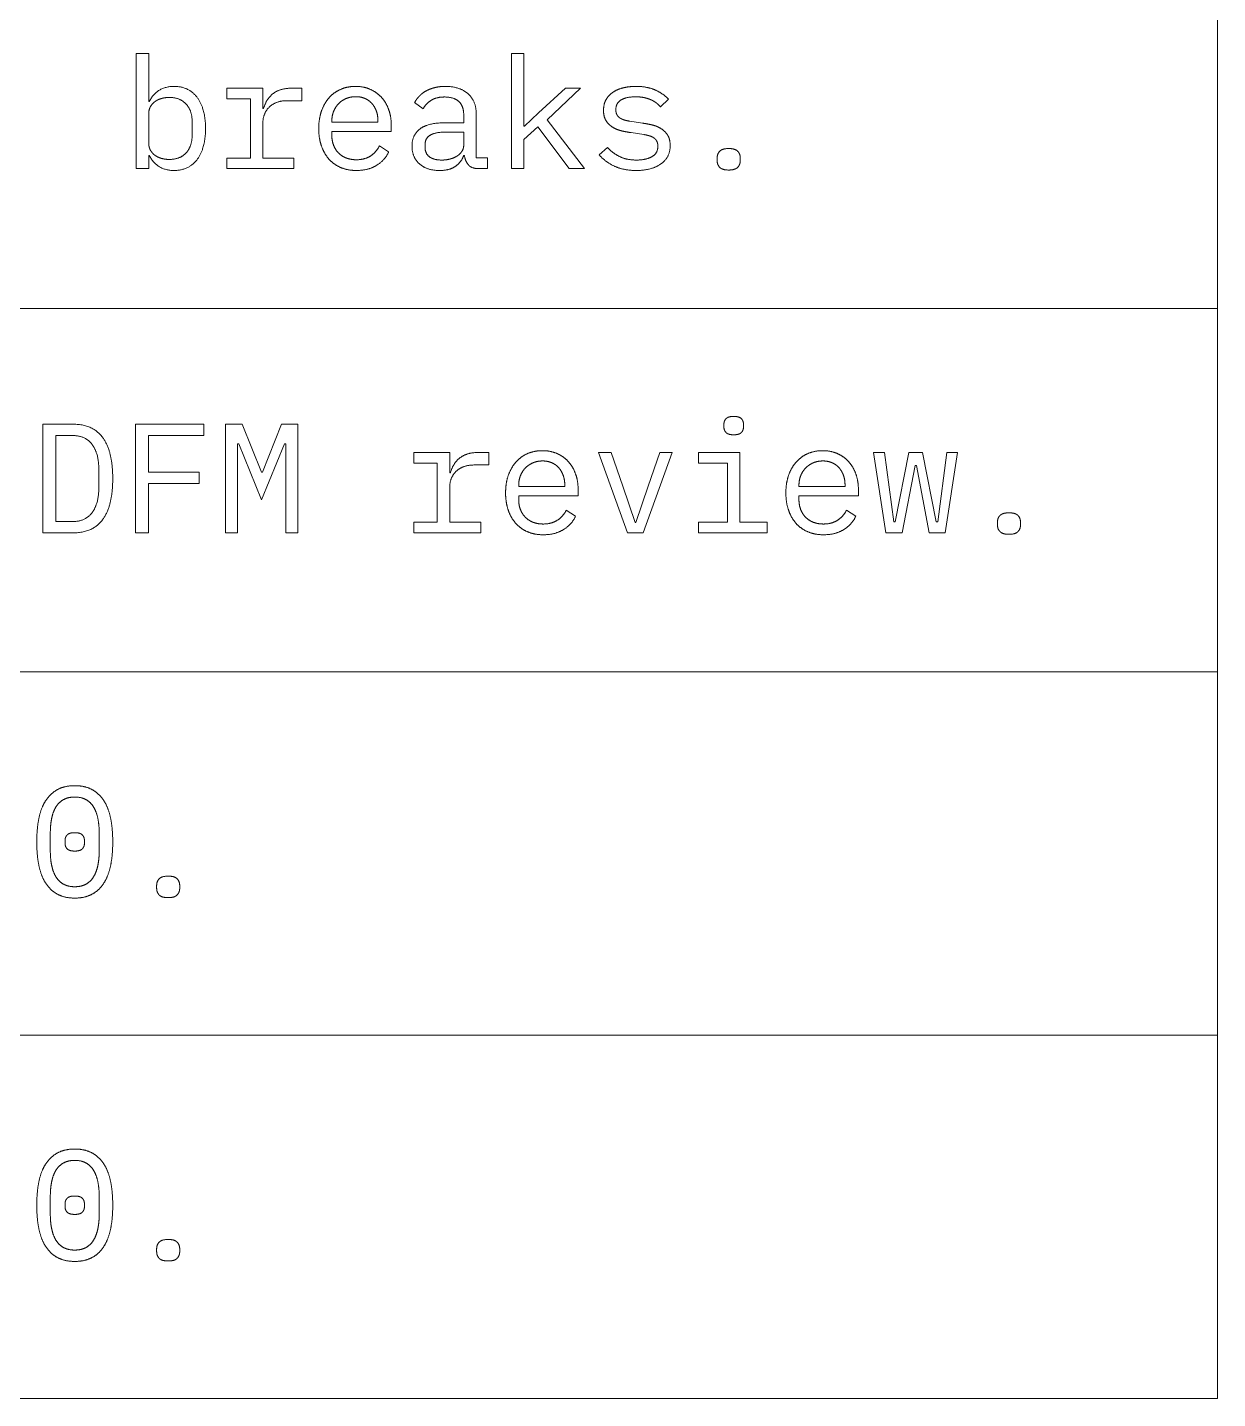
# Model space of a CAD drawing. Header units: millimetres. Extents: x 22 to 584, y 11 to 410.
# Drawn here: x 561.07 to 584, y 305 to 331.42 of the extents above; entities that cross this region are included whole.
import ezdxf

# ---------------------------------------------------------------- set-up
doc = ezdxf.new("R2010")
doc.units = ezdxf.units.MM
doc.layers.add('dims', color=7, linetype='Continuous', lineweight=5)

msp = doc.modelspace()

# ---------------------------------------------------------------- linework, layer by layer
at = {"layer": 'dims'}
for p, q in [((584, 305), (584, 410)), ((563.166, 330.916), (563.166, 328.696)), ((563.406, 330.916), (563.166, 330.916)), ((563.406, 329.992), (563.406, 330.916)), ((570.396, 330.916), (570.396, 328.696)), ((570.636, 330.916), (570.396, 330.916)), ((570.636, 329.515), (570.636, 330.916)), ((564.912, 330.244), (564.912, 330.04)), ((565.605, 330.244), (564.912, 330.244)), ((565.605, 329.854), (565.605, 330.244)), ((566.358, 330.244), (566.142, 330.244)), ((566.358, 330.004), (566.358, 330.244)), ((571.434, 330.244), (570.918, 329.77)), ((571.086, 329.638), (571.728, 330.244)), ((571.728, 330.244), (571.434, 330.244)), ((563.418, 329.992), (563.406, 329.992)), ((564.912, 330.04), (565.365, 330.04)), ((565.365, 330.04), (565.365, 328.9)), ((566.067, 330.004), (566.358, 330.004)), ((568.53, 329.968), (568.692, 329.848)), ((573.267, 329.884), (573.423, 330.031)), ((563.406, 329.191), (563.406, 329.749)), ((565.62, 329.854), (565.605, 329.854)), ((569.475, 329.734), (569.475, 329.581)), ((569.715, 328.906), (569.715, 329.758)), ((570.918, 329.77), (570.648, 329.515)), ((564.243, 329.602), (564.243, 329.338)), ((565.605, 328.9), (565.605, 329.569)), ((566.934, 329.59), (566.934, 329.611)), ((567.822, 329.59), (566.934, 329.59)), ((567.822, 329.623), (567.822, 329.59)), ((568.08, 329.41), (568.08, 329.524)), ((569.475, 329.581), (569.145, 329.581)), ((570.648, 329.515), (570.636, 329.515)), ((570.636, 329.257), (570.903, 329.5)), ((570.903, 329.5), (571.506, 328.696)), ((571.803, 328.696), (571.086, 329.638)), ((572.922, 329.572), (572.679, 329.608)), ((566.934, 329.41), (568.08, 329.41)), ((566.934, 329.338), (566.934, 329.41)), ((568.731, 329.104), (568.731, 329.167)), ((569.145, 329.401), (569.475, 329.401)), ((569.475, 329.401), (569.475, 329.146)), ((570.636, 328.696), (570.636, 329.257)), ((572.7, 329.389), (572.943, 329.353)), ((563.406, 328.948), (563.418, 328.948)), ((563.406, 328.696), (563.406, 328.948)), ((564.912, 328.9), (564.912, 328.696)), ((565.365, 328.9), (564.912, 328.9)), ((566.205, 328.9), (565.605, 328.9)), ((566.205, 328.696), (566.205, 328.9)), ((568.029, 329.017), (567.852, 329.137)), ((569.475, 328.948), (569.49, 328.948)), ((569.931, 328.906), (569.715, 328.906)), ((569.931, 328.696), (569.931, 328.906)), ((572.244, 329.104), (572.082, 328.963)), ((574.359, 328.903), (574.359, 328.849)), ((574.803, 328.849), (574.803, 328.903)), ((563.166, 328.696), (563.406, 328.696)), ((564.912, 328.696), (566.205, 328.696)), ((569.766, 328.696), (569.931, 328.696)), ((570.396, 328.696), (570.636, 328.696)), ((571.506, 328.696), (571.803, 328.696)), ((436.843, 326), (584, 326)), ((561.366, 323.772), (561.366, 321.678)), ((561.951, 323.772), (561.366, 323.772)), ((563.151, 323.772), (563.151, 321.678)), ((564.471, 323.772), (563.151, 323.772)), ((564.471, 323.553), (564.471, 323.772)), ((564.885, 323.772), (564.885, 321.678)), ((565.209, 323.772), (564.885, 323.772)), ((565.578, 322.848), (565.209, 323.772)), ((565.965, 323.772), (565.596, 322.848)), ((566.277, 323.772), (565.965, 323.772)), ((566.277, 321.678), (566.277, 323.772)), ((574.488, 323.769), (574.488, 323.721)), ((574.866, 323.721), (574.866, 323.769)), ((561.618, 323.553), (561.939, 323.553)), ((561.618, 321.897), (561.618, 323.553)), ((563.403, 323.553), (564.471, 323.553)), ((563.403, 322.848), (563.403, 323.553)), ((565.116, 323.391), (565.14, 323.391)), ((565.116, 322.728), (565.116, 323.391)), ((565.14, 323.391), (565.581, 322.314)), ((565.581, 322.314), (566.022, 323.391)), ((566.022, 323.391), (566.046, 323.391)), ((566.046, 323.391), (566.046, 322.728)), ((568.512, 323.226), (568.512, 323.022)), ((569.205, 323.226), (568.512, 323.226)), ((569.205, 322.836), (569.205, 323.226)), ((569.958, 323.226), (569.742, 323.226)), ((569.958, 322.986), (569.958, 323.226)), ((572.073, 323.226), (572.628, 321.678)), ((572.316, 323.226), (572.073, 323.226)), ((572.538, 322.578), (572.316, 323.226)), ((572.934, 321.678), (573.489, 323.226)), ((573.252, 323.226), (573.03, 322.578)), ((573.489, 323.226), (573.252, 323.226)), ((573.999, 323.226), (573.999, 323.022)), ((574.797, 323.226), (573.999, 323.226)), ((574.797, 321.882), (574.797, 323.226)), ((577.371, 323.226), (577.608, 321.678)), ((577.584, 323.226), (577.371, 323.226)), ((577.761, 321.888), (577.584, 323.226)), ((578.052, 323.226), (577.788, 321.888)), ((578.316, 323.226), (578.052, 323.226)), ((578.58, 321.888), (578.316, 323.226)), ((578.784, 323.226), (578.607, 321.888)), ((578.754, 321.678), (578.991, 323.226)), ((578.991, 323.226), (578.784, 323.226)), ((562.446, 322.887), (562.446, 322.563)), ((564.381, 322.848), (563.403, 322.848)), ((564.381, 322.629), (564.381, 322.848)), ((565.596, 322.848), (565.578, 322.848)), ((568.512, 323.022), (568.965, 323.022)), ((568.965, 323.022), (568.965, 321.882)), ((569.22, 322.836), (569.205, 322.836)), ((569.667, 322.986), (569.958, 322.986)), ((573.999, 323.022), (574.557, 323.022)), ((574.557, 323.022), (574.557, 321.882)), ((577.92, 321.678), (578.172, 322.974)), ((578.172, 322.974), (578.196, 322.974)), ((578.196, 322.974), (578.442, 321.678)), ((563.403, 322.629), (564.381, 322.629)), ((563.403, 321.678), (563.403, 322.629)), ((565.116, 321.678), (565.116, 322.728)), ((566.046, 322.728), (566.046, 321.678)), ((569.205, 321.882), (569.205, 322.551)), ((570.534, 322.572), (570.534, 322.593)), ((571.422, 322.572), (570.534, 322.572)), ((571.422, 322.605), (571.422, 322.572)), ((572.778, 321.879), (572.538, 322.578)), ((573.03, 322.578), (572.79, 321.879)), ((575.934, 322.572), (575.934, 322.593)), ((576.822, 322.572), (575.934, 322.572)), ((576.822, 322.605), (576.822, 322.572)), ((570.534, 322.392), (571.68, 322.392)), ((570.534, 322.32), (570.534, 322.392)), ((571.68, 322.392), (571.68, 322.506)), ((575.934, 322.392), (577.08, 322.392)), ((575.934, 322.32), (575.934, 322.392)), ((577.08, 322.392), (577.08, 322.506)), ((571.629, 321.999), (571.452, 322.119)), ((577.029, 321.999), (576.852, 322.119)), ((561.939, 321.897), (561.618, 321.897)), ((568.512, 321.882), (568.512, 321.678)), ((568.965, 321.882), (568.512, 321.882)), ((569.805, 321.882), (569.205, 321.882)), ((569.805, 321.678), (569.805, 321.882)), ((572.79, 321.879), (572.778, 321.879)), ((573.999, 321.882), (573.999, 321.678)), ((574.557, 321.882), (573.999, 321.882)), ((575.319, 321.882), (574.797, 321.882)), ((575.319, 321.678), (575.319, 321.882)), ((577.788, 321.888), (577.761, 321.888)), ((578.607, 321.888), (578.58, 321.888)), ((579.759, 321.885), (579.759, 321.831)), ((580.203, 321.831), (580.203, 321.885)), ((561.366, 321.678), (561.951, 321.678)), ((563.151, 321.678), (563.403, 321.678)), ((564.885, 321.678), (565.116, 321.678)), ((566.046, 321.678), (566.277, 321.678)), ((568.512, 321.678), (569.805, 321.678)), ((572.628, 321.678), (572.934, 321.678)), ((573.999, 321.678), (575.319, 321.678)), ((577.608, 321.678), (577.92, 321.678)), ((578.442, 321.678), (578.754, 321.678)), ((436.843, 319), (584, 319)), ((561.51, 315.554), (561.51, 315.896)), ((561.795, 315.758), (561.795, 315.692)), ((562.167, 315.692), (562.167, 315.758)), ((562.452, 315.896), (562.452, 315.554)), ((563.559, 314.885), (563.559, 314.831)), ((564.003, 314.831), (564.003, 314.885)), ((436.843, 312), (584, 312)), ((561.51, 308.554), (561.51, 308.896)), ((562.452, 308.896), (562.452, 308.554)), ((561.795, 308.758), (561.795, 308.692)), ((562.167, 308.692), (562.167, 308.758)), ((563.559, 307.885), (563.559, 307.831)), ((564.003, 307.831), (564.003, 307.885)), ((436.843, 305), (584, 305))]:
    msp.add_line(p, q, dxfattribs=at)
for points in [[(563.418, 329.992), (563.568, 330.28), (563.895, 330.28)], [(563.895, 330.28), (564.18, 330.28), (564.34, 330.067)], [(565.801, 330.14), (565.935, 330.244), (566.142, 330.244)], [(566.88, 330.059), (566.973, 330.166), (567.103, 330.223)], [(567.103, 330.223), (567.234, 330.28), (567.393, 330.28)], [(567.393, 330.28), (567.549, 330.28), (567.676, 330.223)], [(567.676, 330.223), (567.804, 330.166), (567.894, 330.065)], [(568.737, 330.185), (568.812, 330.229), (568.908, 330.254)], [(568.908, 330.254), (569.004, 330.28), (569.121, 330.28)], [(569.121, 330.28), (569.394, 330.28), (569.554, 330.142)], [(572.346, 330.164), (572.43, 330.223), (572.544, 330.251)], [(572.544, 330.251), (572.658, 330.28), (572.793, 330.28)], [(572.793, 330.28), (573.003, 330.28), (573.157, 330.214)], [(573.157, 330.214), (573.312, 330.148), (573.423, 330.031)], [(563.523, 329.984), (563.469, 329.944), (563.437, 329.885)], [(563.649, 330.046), (563.577, 330.025), (563.523, 329.984)], [(563.802, 330.067), (563.721, 330.067), (563.649, 330.046)], [(564.127, 329.939), (564.012, 330.067), (563.802, 330.067)], [(564.243, 329.602), (564.243, 329.812), (564.127, 329.939)], [(564.34, 330.067), (564.501, 329.854), (564.501, 329.47)], [(565.62, 329.854), (565.668, 330.037), (565.801, 330.14)], [(566.067, 330.004), (565.86, 330.004), (565.732, 329.884)], [(566.734, 329.803), (566.787, 329.953), (566.88, 330.059)], [(567.064, 329.947), (567.003, 329.884), (566.968, 329.798)], [(567.21, 330.046), (567.126, 330.01), (567.064, 329.947)], [(567.393, 330.082), (567.294, 330.082), (567.21, 330.046)], [(567.568, 330.049), (567.489, 330.082), (567.393, 330.082)], [(567.703, 329.954), (567.648, 330.016), (567.568, 330.049)], [(567.79, 329.809), (567.759, 329.893), (567.703, 329.954)], [(567.894, 330.065), (567.984, 329.965), (568.032, 329.827)], [(568.53, 329.968), (568.56, 330.028), (568.611, 330.085)], [(568.611, 330.085), (568.662, 330.142), (568.737, 330.185)], [(568.851, 330.014), (568.752, 329.953), (568.692, 329.848)], [(569.106, 330.076), (568.95, 330.076), (568.851, 330.014)], [(569.379, 329.99), (569.283, 330.076), (569.106, 330.076)], [(569.475, 329.734), (569.475, 329.905), (569.379, 329.99)], [(569.554, 330.142), (569.715, 330.004), (569.715, 329.758)], [(572.169, 329.818), (572.169, 329.935), (572.215, 330.02)], [(572.215, 330.02), (572.262, 330.106), (572.346, 330.164)], [(572.503, 330.016), (572.406, 329.953), (572.406, 329.833)], [(572.784, 330.079), (572.601, 330.079), (572.503, 330.016)], [(572.964, 330.061), (572.886, 330.079), (572.784, 330.079)], [(573.1, 330.014), (573.042, 330.043), (572.964, 330.061)], [(573.199, 329.951), (573.159, 329.986), (573.1, 330.014)], [(573.267, 329.884), (573.24, 329.917), (573.199, 329.951)], [(563.437, 329.885), (563.406, 329.827), (563.406, 329.749)], [(565.732, 329.884), (565.605, 329.764), (565.605, 329.569)], [(566.682, 329.467), (566.682, 329.653), (566.734, 329.803)], [(566.968, 329.798), (566.934, 329.713), (566.934, 329.611)], [(567.822, 329.623), (567.822, 329.725), (567.79, 329.809)], [(568.032, 329.827), (568.08, 329.689), (568.08, 329.524)], [(572.221, 329.614), (572.169, 329.692), (572.169, 329.818)], [(572.406, 329.833), (572.406, 329.773), (572.428, 329.732)], [(572.428, 329.732), (572.451, 329.692), (572.49, 329.668)], [(564.501, 329.47), (564.501, 329.086), (564.34, 328.873)], [(566.733, 329.135), (566.682, 329.284), (566.682, 329.467)], [(568.479, 329.131), (568.479, 329.347), (568.636, 329.464)], [(568.636, 329.464), (568.794, 329.581), (569.145, 329.581)], [(572.352, 329.489), (572.274, 329.536), (572.221, 329.614)], [(572.524, 329.422), (572.43, 329.443), (572.352, 329.489)], [(572.49, 329.668), (572.529, 329.644), (572.578, 329.63)], [(572.7, 329.389), (572.619, 329.401), (572.524, 329.422)], [(572.578, 329.63), (572.628, 329.617), (572.679, 329.608)], [(572.922, 329.572), (573.006, 329.56), (573.099, 329.539)], [(573.099, 329.539), (573.192, 329.518), (573.27, 329.471)], [(573.27, 329.471), (573.348, 329.425), (573.4, 329.347)], [(563.406, 329.191), (563.406, 329.113), (563.437, 329.054)], [(564.127, 329), (564.243, 329.128), (564.243, 329.338)], [(566.934, 329.338), (566.934, 329.236), (566.967, 329.149)], [(566.967, 329.149), (567, 329.062), (567.061, 328.999)], [(568.83, 329.341), (568.731, 329.281), (568.731, 329.167)], [(569.145, 329.401), (568.929, 329.401), (568.83, 329.341)], [(569.443, 329.033), (569.475, 329.086), (569.475, 329.146)], [(573.045, 329.33), (572.997, 329.344), (572.943, 329.353)], [(573.132, 329.293), (573.093, 329.317), (573.045, 329.33)], [(573.193, 329.228), (573.171, 329.269), (573.132, 329.293)], [(573.216, 329.128), (573.216, 329.188), (573.193, 329.228)], [(573.4, 329.347), (573.453, 329.269), (573.453, 329.143)], [(563.895, 328.66), (563.568, 328.66), (563.418, 328.948)], [(563.437, 329.054), (563.469, 328.996), (563.523, 328.955)], [(563.523, 328.955), (563.577, 328.915), (563.649, 328.894)], [(563.649, 328.894), (563.721, 328.873), (563.802, 328.873)], [(563.802, 328.873), (564.012, 328.873), (564.127, 329)], [(566.878, 328.88), (566.784, 328.987), (566.733, 329.135)], [(567.061, 328.999), (567.123, 328.936), (567.211, 328.901)], [(567.211, 328.901), (567.3, 328.867), (567.408, 328.867)], [(567.408, 328.867), (567.564, 328.867), (567.678, 328.939)], [(567.678, 328.939), (567.792, 329.011), (567.852, 329.137)], [(568.029, 329.017), (567.96, 328.861), (567.799, 328.76)], [(568.623, 328.786), (568.479, 328.912), (568.479, 329.131)], [(568.731, 329.104), (568.731, 328.984), (568.816, 328.922)], [(568.816, 328.922), (568.902, 328.861), (569.052, 328.861)], [(569.052, 328.861), (569.145, 328.861), (569.221, 328.883)], [(569.221, 328.883), (569.298, 328.906), (569.355, 328.943)], [(569.475, 328.948), (569.424, 328.813), (569.311, 328.736)], [(569.355, 328.943), (569.412, 328.981), (569.443, 329.033)], [(569.565, 328.768), (569.505, 328.84), (569.49, 328.948)], [(572.38, 328.743), (572.205, 328.825), (572.082, 328.963)], [(572.244, 329.104), (572.355, 328.987), (572.487, 328.924)], [(572.487, 328.924), (572.619, 328.861), (572.805, 328.861)], [(572.805, 328.861), (572.985, 328.861), (573.1, 328.925)], [(573.1, 328.925), (573.216, 328.99), (573.216, 329.128)], [(573.453, 329.143), (573.453, 328.912), (573.274, 328.786)], [(574.359, 328.903), (574.359, 328.981), (574.408, 329.032)], [(574.408, 329.032), (574.458, 329.083), (574.581, 329.083)], [(574.581, 329.083), (574.704, 329.083), (574.753, 329.032)], [(574.753, 329.032), (574.803, 328.981), (574.803, 328.903)], [(564.34, 328.873), (564.18, 328.66), (563.895, 328.66)], [(567.106, 328.717), (566.973, 328.774), (566.878, 328.88)], [(567.408, 328.66), (567.24, 328.66), (567.106, 328.717)], [(567.799, 328.76), (567.639, 328.66), (567.408, 328.66)], [(569.01, 328.66), (568.767, 328.66), (568.623, 328.786)], [(569.311, 328.736), (569.199, 328.66), (569.01, 328.66)], [(569.766, 328.696), (569.625, 328.696), (569.565, 328.768)], [(572.799, 328.66), (572.556, 328.66), (572.38, 328.743)], [(573.274, 328.786), (573.096, 328.66), (572.799, 328.66)], [(574.408, 328.72), (574.359, 328.771), (574.359, 328.849)], [(574.581, 328.669), (574.458, 328.669), (574.408, 328.72)], [(574.753, 328.72), (574.704, 328.669), (574.581, 328.669)], [(574.803, 328.849), (574.803, 328.771), (574.753, 328.72)], [(574.488, 323.769), (574.488, 323.835), (574.53, 323.879)], [(574.53, 323.879), (574.572, 323.922), (574.677, 323.922)], [(574.677, 323.922), (574.782, 323.922), (574.824, 323.879)], [(574.824, 323.879), (574.866, 323.835), (574.866, 323.769)], [(561.951, 323.772), (562.335, 323.772), (562.524, 323.508)], [(574.53, 323.611), (574.488, 323.655), (574.488, 323.721)], [(574.677, 323.568), (574.572, 323.568), (574.53, 323.611)], [(574.824, 323.611), (574.782, 323.568), (574.677, 323.568)], [(574.866, 323.721), (574.866, 323.655), (574.824, 323.611)], [(562.318, 323.379), (562.191, 323.553), (561.939, 323.553)], [(562.446, 322.887), (562.446, 323.205), (562.318, 323.379)], [(562.524, 323.508), (562.713, 323.244), (562.713, 322.725)], [(569.22, 322.836), (569.268, 323.019), (569.401, 323.122)], [(569.401, 323.122), (569.535, 323.226), (569.742, 323.226)], [(570.48, 323.041), (570.573, 323.148), (570.703, 323.205)], [(570.703, 323.205), (570.834, 323.262), (570.993, 323.262)], [(570.993, 323.262), (571.149, 323.262), (571.276, 323.205)], [(571.276, 323.205), (571.404, 323.148), (571.494, 323.048)], [(575.88, 323.041), (575.973, 323.148), (576.103, 323.205)], [(576.103, 323.205), (576.234, 323.262), (576.393, 323.262)], [(576.393, 323.262), (576.549, 323.262), (576.676, 323.205)], [(576.676, 323.205), (576.804, 323.148), (576.894, 323.048)], [(569.332, 322.866), (569.205, 322.746), (569.205, 322.551)], [(569.667, 322.986), (569.46, 322.986), (569.332, 322.866)], [(570.334, 322.785), (570.387, 322.935), (570.48, 323.041)], [(570.664, 322.929), (570.603, 322.866), (570.568, 322.78)], [(570.81, 323.028), (570.726, 322.992), (570.664, 322.929)], [(570.993, 323.064), (570.894, 323.064), (570.81, 323.028)], [(571.168, 323.031), (571.089, 323.064), (570.993, 323.064)], [(571.303, 322.936), (571.248, 322.998), (571.168, 323.031)], [(571.39, 322.791), (571.359, 322.875), (571.303, 322.936)], [(571.494, 323.048), (571.584, 322.947), (571.632, 322.809)], [(571.632, 322.809), (571.68, 322.671), (571.68, 322.506)], [(575.734, 322.785), (575.787, 322.935), (575.88, 323.041)], [(576.064, 322.929), (576.003, 322.866), (575.968, 322.78)], [(576.21, 323.028), (576.126, 322.992), (576.064, 322.929)], [(576.393, 323.064), (576.294, 323.064), (576.21, 323.028)], [(576.568, 323.031), (576.489, 323.064), (576.393, 323.064)], [(576.703, 322.936), (576.648, 322.998), (576.568, 323.031)], [(576.79, 322.791), (576.759, 322.875), (576.703, 322.936)], [(576.894, 323.048), (576.984, 322.947), (577.032, 322.809)], [(577.032, 322.809), (577.08, 322.671), (577.08, 322.506)], [(562.318, 322.071), (562.446, 322.245), (562.446, 322.563)], [(562.713, 322.725), (562.713, 322.206), (562.524, 321.942)], [(570.282, 322.449), (570.282, 322.635), (570.334, 322.785)], [(570.568, 322.78), (570.534, 322.695), (570.534, 322.593)], [(571.422, 322.605), (571.422, 322.707), (571.39, 322.791)], [(575.682, 322.449), (575.682, 322.635), (575.734, 322.785)], [(575.968, 322.78), (575.934, 322.695), (575.934, 322.593)], [(576.822, 322.605), (576.822, 322.707), (576.79, 322.791)], [(570.333, 322.117), (570.282, 322.266), (570.282, 322.449)], [(570.534, 322.32), (570.534, 322.218), (570.567, 322.131)], [(575.733, 322.117), (575.682, 322.266), (575.682, 322.449)], [(575.934, 322.32), (575.934, 322.218), (575.967, 322.131)], [(561.939, 321.897), (562.191, 321.897), (562.318, 322.071)], [(570.478, 321.862), (570.384, 321.969), (570.333, 322.117)], [(570.567, 322.131), (570.6, 322.044), (570.661, 321.981)], [(571.278, 321.921), (571.392, 321.993), (571.452, 322.119)], [(575.878, 321.862), (575.784, 321.969), (575.733, 322.117)], [(575.967, 322.131), (576, 322.044), (576.061, 321.981)], [(576.678, 321.921), (576.792, 321.993), (576.852, 322.119)], [(579.759, 321.885), (579.759, 321.963), (579.808, 322.014)], [(579.808, 322.014), (579.858, 322.065), (579.981, 322.065)], [(579.981, 322.065), (580.104, 322.065), (580.153, 322.014)], [(580.153, 322.014), (580.203, 321.963), (580.203, 321.885)], [(562.524, 321.942), (562.335, 321.678), (561.951, 321.678)], [(570.706, 321.699), (570.573, 321.756), (570.478, 321.862)], [(570.661, 321.981), (570.723, 321.918), (570.811, 321.883)], [(570.811, 321.883), (570.9, 321.849), (571.008, 321.849)], [(571.008, 321.849), (571.164, 321.849), (571.278, 321.921)], [(571.629, 321.999), (571.56, 321.843), (571.399, 321.743)], [(576.106, 321.699), (575.973, 321.756), (575.878, 321.862)], [(576.061, 321.981), (576.123, 321.918), (576.211, 321.883)], [(576.211, 321.883), (576.3, 321.849), (576.408, 321.849)], [(576.408, 321.849), (576.564, 321.849), (576.678, 321.921)], [(577.029, 321.999), (576.96, 321.843), (576.799, 321.743)], [(579.808, 321.702), (579.759, 321.753), (579.759, 321.831)], [(580.203, 321.831), (580.203, 321.753), (580.153, 321.702)], [(571.008, 321.642), (570.84, 321.642), (570.706, 321.699)], [(571.399, 321.743), (571.239, 321.642), (571.008, 321.642)], [(576.408, 321.642), (576.24, 321.642), (576.106, 321.699)], [(576.799, 321.743), (576.639, 321.642), (576.408, 321.642)], [(579.981, 321.651), (579.858, 321.651), (579.808, 321.702)], [(580.153, 321.702), (580.104, 321.651), (579.981, 321.651)], [(561.423, 316.523), (561.513, 316.661), (561.651, 316.734)], [(561.651, 316.734), (561.789, 316.808), (561.981, 316.808)], [(561.981, 316.808), (562.173, 316.808), (562.311, 316.734)], [(562.311, 316.734), (562.449, 316.661), (562.539, 316.523)], [(561.291, 316.183), (561.333, 316.385), (561.423, 316.523)], [(561.765, 316.539), (561.675, 316.49), (561.619, 316.4)], [(561.981, 316.589), (561.855, 316.589), (561.765, 316.539)], [(562.197, 316.539), (562.107, 316.589), (561.981, 316.589)], [(562.342, 316.4), (562.287, 316.49), (562.197, 316.539)], [(562.539, 316.523), (562.629, 316.385), (562.671, 316.183)], [(561.619, 316.4), (561.564, 316.31), (561.537, 316.181)], [(562.425, 316.181), (562.398, 316.31), (562.342, 316.4)], [(561.249, 315.725), (561.249, 315.98), (561.291, 316.183)], [(561.537, 316.181), (561.51, 316.052), (561.51, 315.896)], [(562.452, 315.896), (562.452, 316.052), (562.425, 316.181)], [(562.671, 316.183), (562.713, 315.98), (562.713, 315.725)], [(561.291, 315.266), (561.249, 315.467), (561.249, 315.725)], [(561.795, 315.758), (561.795, 315.818), (561.835, 315.86)], [(561.835, 315.59), (561.795, 315.632), (561.795, 315.692)], [(561.835, 315.86), (561.876, 315.902), (561.981, 315.902)], [(561.981, 315.902), (562.086, 315.902), (562.126, 315.86)], [(562.126, 315.86), (562.167, 315.818), (562.167, 315.758)], [(562.167, 315.692), (562.167, 315.632), (562.126, 315.59)], [(562.713, 315.725), (562.713, 315.467), (562.671, 315.266)], [(561.51, 315.554), (561.51, 315.395), (561.537, 315.268)], [(561.981, 315.548), (561.876, 315.548), (561.835, 315.59)], [(562.126, 315.59), (562.086, 315.548), (561.981, 315.548)], [(562.425, 315.268), (562.452, 315.395), (562.452, 315.554)], [(561.423, 314.927), (561.333, 315.065), (561.291, 315.266)], [(561.537, 315.268), (561.564, 315.14), (561.619, 315.05)], [(562.342, 315.05), (562.398, 315.14), (562.425, 315.268)], [(562.671, 315.266), (562.629, 315.065), (562.539, 314.927)], [(561.651, 314.715), (561.513, 314.789), (561.423, 314.927)], [(561.619, 315.05), (561.675, 314.96), (561.765, 314.91)], [(561.765, 314.91), (561.855, 314.861), (561.981, 314.861)], [(561.981, 314.861), (562.107, 314.861), (562.197, 314.91)], [(562.197, 314.91), (562.287, 314.96), (562.342, 315.05)], [(562.539, 314.927), (562.449, 314.789), (562.311, 314.715)], [(563.559, 314.885), (563.559, 314.963), (563.608, 315.014)], [(563.608, 315.014), (563.658, 315.065), (563.781, 315.065)], [(563.781, 315.065), (563.904, 315.065), (563.953, 315.014)], [(563.953, 315.014), (564.003, 314.963), (564.003, 314.885)], [(561.981, 314.642), (561.789, 314.642), (561.651, 314.715)], [(562.311, 314.715), (562.173, 314.642), (561.981, 314.642)], [(563.608, 314.702), (563.559, 314.753), (563.559, 314.831)], [(563.781, 314.651), (563.658, 314.651), (563.608, 314.702)], [(563.953, 314.702), (563.904, 314.651), (563.781, 314.651)], [(564.003, 314.831), (564.003, 314.753), (563.953, 314.702)], [(561.423, 309.523), (561.513, 309.661), (561.651, 309.734)], [(561.651, 309.734), (561.789, 309.808), (561.981, 309.808)], [(561.981, 309.808), (562.173, 309.808), (562.311, 309.734)], [(562.311, 309.734), (562.449, 309.661), (562.539, 309.523)], [(561.291, 309.183), (561.333, 309.385), (561.423, 309.523)], [(561.619, 309.4), (561.564, 309.31), (561.537, 309.181)], [(561.765, 309.539), (561.675, 309.49), (561.619, 309.4)], [(561.981, 309.589), (561.855, 309.589), (561.765, 309.539)], [(562.197, 309.539), (562.107, 309.589), (561.981, 309.589)], [(562.342, 309.4), (562.287, 309.49), (562.197, 309.539)], [(562.425, 309.181), (562.398, 309.31), (562.342, 309.4)], [(562.539, 309.523), (562.629, 309.385), (562.671, 309.183)], [(561.249, 308.725), (561.249, 308.98), (561.291, 309.183)], [(561.537, 309.181), (561.51, 309.052), (561.51, 308.896)], [(562.452, 308.896), (562.452, 309.052), (562.425, 309.181)], [(562.671, 309.183), (562.713, 308.98), (562.713, 308.725)], [(561.795, 308.758), (561.795, 308.818), (561.835, 308.86)], [(561.835, 308.86), (561.876, 308.902), (561.981, 308.902)], [(561.981, 308.902), (562.086, 308.902), (562.126, 308.86)], [(562.126, 308.86), (562.167, 308.818), (562.167, 308.758)], [(561.291, 308.266), (561.249, 308.467), (561.249, 308.725)], [(561.51, 308.554), (561.51, 308.395), (561.537, 308.268)], [(561.835, 308.59), (561.795, 308.632), (561.795, 308.692)], [(561.981, 308.548), (561.876, 308.548), (561.835, 308.59)], [(562.126, 308.59), (562.086, 308.548), (561.981, 308.548)], [(562.167, 308.692), (562.167, 308.632), (562.126, 308.59)], [(562.425, 308.268), (562.452, 308.395), (562.452, 308.554)], [(562.713, 308.725), (562.713, 308.467), (562.671, 308.266)], [(561.423, 307.927), (561.333, 308.065), (561.291, 308.266)], [(561.537, 308.268), (561.564, 308.14), (561.619, 308.05)], [(561.619, 308.05), (561.675, 307.96), (561.765, 307.91)], [(562.197, 307.91), (562.287, 307.96), (562.342, 308.05)], [(562.342, 308.05), (562.398, 308.14), (562.425, 308.268)], [(562.671, 308.266), (562.629, 308.065), (562.539, 307.927)], [(563.559, 307.885), (563.559, 307.963), (563.608, 308.014)], [(563.608, 308.014), (563.658, 308.065), (563.781, 308.065)], [(563.781, 308.065), (563.904, 308.065), (563.953, 308.014)], [(563.953, 308.014), (564.003, 307.963), (564.003, 307.885)], [(561.651, 307.715), (561.513, 307.789), (561.423, 307.927)], [(561.765, 307.91), (561.855, 307.861), (561.981, 307.861)], [(561.981, 307.861), (562.107, 307.861), (562.197, 307.91)], [(562.539, 307.927), (562.449, 307.789), (562.311, 307.715)], [(563.608, 307.702), (563.559, 307.753), (563.559, 307.831)], [(564.003, 307.831), (564.003, 307.753), (563.953, 307.702)], [(561.981, 307.642), (561.789, 307.642), (561.651, 307.715)], [(562.311, 307.715), (562.173, 307.642), (561.981, 307.642)], [(563.781, 307.651), (563.658, 307.651), (563.608, 307.702)], [(563.953, 307.702), (563.904, 307.651), (563.781, 307.651)]]:
    msp.add_open_spline(points, degree=2, dxfattribs=at)

doc.saveas('drawing.dxf')
